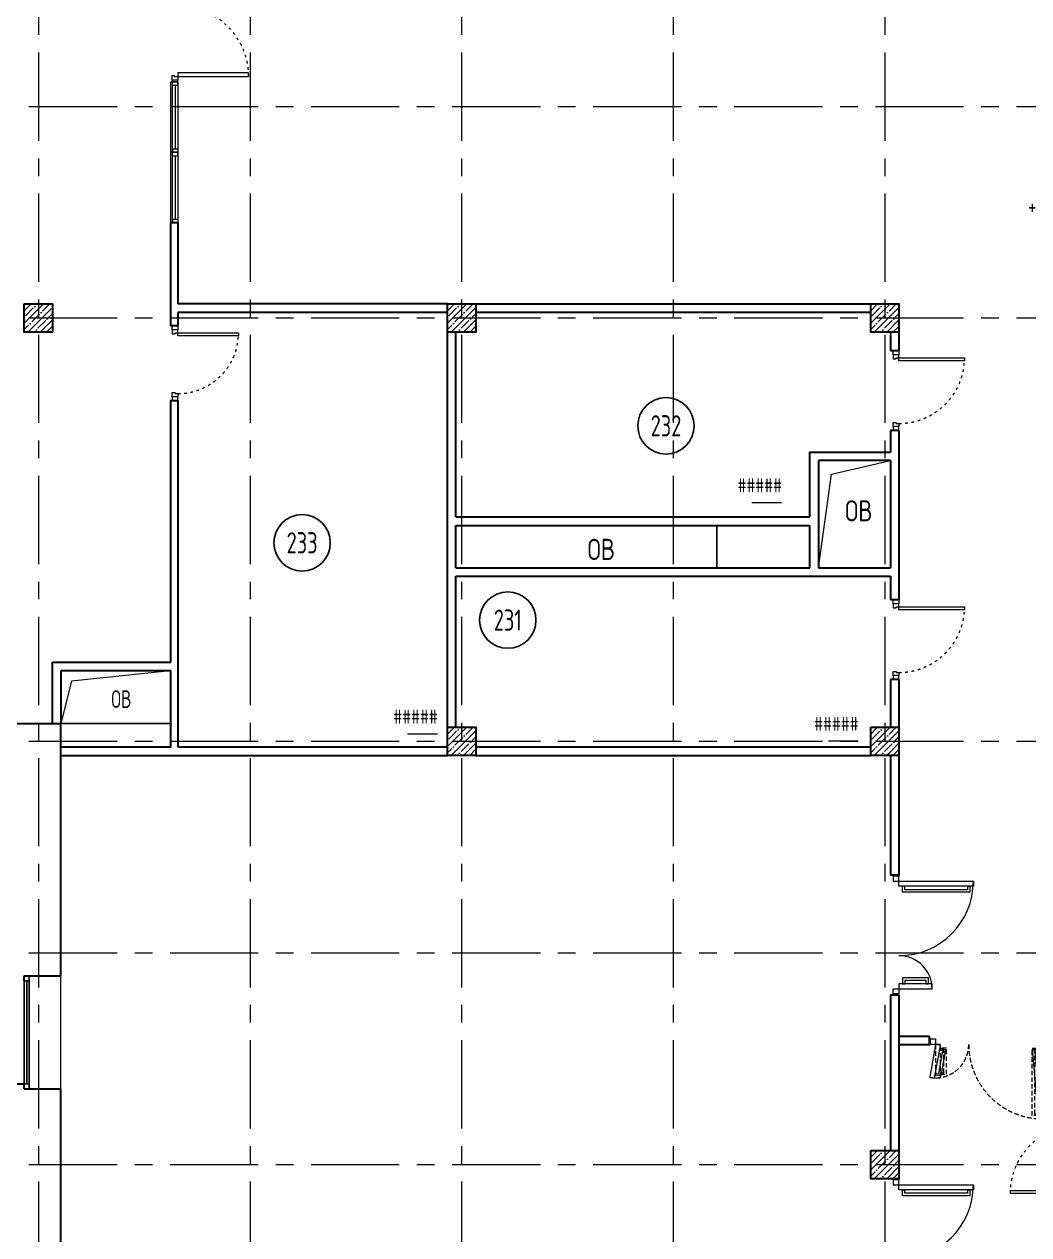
# Model space of a CAD drawing. Header units: millimetres. Extents: x -13407 to 95998, y -2719 to 109387.
# Drawn here: x -631 to 13611, y 44292 to 61451 of the extents above; entities that cross this region are included whole.
import ezdxf
from ezdxf import colors
from ezdxf.entities.mleader import LeaderData, LeaderLine
from ezdxf.enums import TextEntityAlignment as Align
from ezdxf.math import Vec2, Vec3

# ---------------------------------------------------------------- set-up
doc = ezdxf.new("R2010")
doc.units = ezdxf.units.MM
for name, pattern in [('ACAD_ISO03W100', [30, 12, -18]), ('CENTER', [2, 1.25, -0.25, 0.25, -0.25]), ('DASHED', [19.05, 12.7, -6.35])]:
    doc.linetypes.add(name, pattern=pattern)
for name, color, linetype, lineweight in [('АР_Витраж', 4, 'Continuous', 15), ('АР_Двери', 5, 'Continuous', 18), ('АР_Колонны', 5, 'Continuous', 30), ('АР_Колонны Штрих', 250, 'Continuous', 5), ('АР_Маркер экспликации', 239, 'Continuous', 13), ('АР_Номер помещения', 1, 'Continuous', 25), ('АР_Окна', 4, 'Continuous', 0), ('АР_Оси', 193, 'Continuous', 9), ('АР_Отметки', 250, 'Continuous', 15), ('АР_Перегородки витражные', 152, 'Continuous', 13), ('АР_Перегородки газоблок', 165, 'Continuous', 30), ('АР_Помещения_площадь', 19, 'Continuous', 9), ('АР_Сущ Несущая стена', 202, 'Continuous', 30), ('АР_тонкая линия', 250, 'Continuous', 0), ('Эвакуация', 7, 'Continuous', 9)]:
    doc.layers.add(name, color=color, linetype=linetype, lineweight=lineweight)
doc.layers.add('АР_новое окно', color=160, linetype='Continuous')
doc.layers.add('АР_Отверстия', color=251, linetype='Continuous')
doc.styles.add('ICOCPEUR', font='isocpeur.ttf')
doc.styles.add('ISOCPEUR', font='isocpeur.ttf', dxfattribs={"width": 0.7})
doc.styles.get("Standard").update_dxf_attribs({"font": 'arial.ttf'})

# ---------------------------------------------------------------- blocks, each defined once
blk = doc.blocks.new('*U20')
at = {"linetype": 'ByBlock'}
for p, q in [((0, 0), (0, -74)), ((50, 0), (0, 0)), ((0, -74), (0, 0)), ((1000, 0), (0, 0)), ((50, -74), (0, -74)), ((0, -74), (1000, -74)), ((50, 0), (50, -74)), ((950, 0), (50, 0)), ((50, -37), (950, -37)), ((50, -74), (950, -74)), ((950, 0), (1000, 0)), ((950, 0), (950, -74)), ((950, -74), (1000, -74)), ((1000, 0), (1000, -74)), ((1000, -74), (1000, 0))]:
    blk.add_line(p, q, dxfattribs=at)
blk = doc.blocks.new('*U21')
at = {"linetype": 'ByBlock'}
for p, q in [((0, 0), (0, -74)), ((50, 0), (0, 0)), ((0, -74), (0, 0)), ((1000, 0), (0, 0)), ((50, -74), (0, -74)), ((0, -74), (1000, -74)), ((50, 0), (50, -74)), ((950, 0), (50, 0)), ((50, -37), (950, -37)), ((50, -74), (950, -74)), ((950, 0), (1000, 0)), ((950, 0), (950, -74)), ((950, -74), (1000, -74)), ((1000, 0), (1000, -74)), ((1000, -74), (1000, 0))]:
    blk.add_line(p, q, dxfattribs=at)
blk = doc.blocks.new('*U22')
for points in [[(-55, -80), (-55, 0), (-115, 0), (-115, -40), (-100, -40), (-100, -80), (-55, -80)], [(0, 0), (0, -80), (-55, -80), (-55, 0), (0, 0)], [(-1060, 0), (-1060, -80), (-1005, -80), (-1005, 0), (-1060, 0)], [(-1005, -80), (-1005, 0), (-945, 0), (-945, -40), (-960, -40), (-960, -80), (-1005, -80)]]:
    blk.add_lwpolyline(points)
blk.add_lwpolyline([(-100, -80), (-100, -940), (-140, -940), (-140, -80)], close=True)
at = {"linetype": 'ACAD_ISO03W100', "ltscale": 3}
blk.add_arc((-100, -80), 860, 180, 270, dxfattribs=at)
blk = doc.blocks.new('*U232')
for points in [[(-55, -80), (-55, 0), (-115, 0), (-115, -40), (-100, -40), (-100, -80), (-55, -80)], [(0, 0), (0, -80), (-55, -80), (-55, 0), (0, 0)], [(-1130, 0), (-1130, -80), (-1075, -80), (-1075, 0), (-1130, 0)], [(-1075, -80), (-1075, 0), (-1015, 0), (-1015, -40), (-1030, -40), (-1030, -80), (-1075, -80)]]:
    blk.add_lwpolyline(points)
blk.add_lwpolyline([(-100, -80), (-100, -1010), (-140, -1010), (-140, -80)], close=True)
at = {"linetype": 'ACAD_ISO03W100', "ltscale": 3}
blk.add_arc((-100, -80), 930, 180, 270, dxfattribs=at)
blk = doc.blocks.new('*U73')
at = {"layer": 'АР_новое окно', "lineweight": 20}
for p, q in [((0, 1600), (-70, 1600)), ((0, 0), (-70, 0))]:
    blk.add_line(p, q, dxfattribs=at)
at = {"layer": 'АР_новое окно'}
for p, q in [((-70, 1600), (-70, 0)), ((-70, 0), (-70, 1600)), ((0, 1600), (0, 0)), ((0, 1530), (-70, 1530)), ((-35, 1530), (-35, 70)), ((0, 70), (-70, 70))]:
    blk.add_line(p, q, dxfattribs=at)
blk = doc.blocks.new('*U34')
at = {"layer": 'АР_Номер помещения', "color": 7}
blk.add_circle((-16065, 2966), 400, dxfattribs=at)
at = {"layer": 'АР_Помещения_площадь', "color": 7}
blk.add_line((-14147, 255), (-14570, 255), dxfattribs=at)
at = {"color": 7, "style": 'ISOCPEUR', "width": 0.7, "flags": 1}
blk.add_attdef('КАТЕГОРИЯ', (-499, -2092), '', height=250, dxfattribs=at)
at = {"layer": 'АР_Номер помещения', "color": 7, "style": 'ISOCPEUR', "width": 0.7}
blk.add_attdef('НОМЕР_ПОМЕЩЕНИЯ', text='', height=300, dxfattribs=at).set_placement((-16065, 2966), align=Align.MIDDLE_CENTER)
at = {"layer": 'АР_Помещения_площадь', "color": 7, "lineweight": 30, "width": 0.7, "flags": 104}
blk.add_attdef('ИМЯ_ПОМЕЩЕНИЯ', text='', height=100, dxfattribs=at).set_placement((158, 1217), align=Align.MIDDLE_CENTER)
at = {"layer": 'АР_Помещения_площадь', "color": 7, "style": 'ISOCPEUR', "width": 0.7}
blk.add_attdef('ПЛОЩАДЬ_ПОМЕЩЕНИЯ', text='', height=200, dxfattribs=at).set_placement((-14142, 502), align=Align.MIDDLE_RIGHT)
blk = doc.blocks.new('*U30')
at = {"layer": 'АР_Номер помещения', "color": 7}
blk.add_circle((-14752, 1428), 400, dxfattribs=at)
at = {"layer": 'АР_Помещения_площадь', "color": 7}
blk.add_line((-13113, 338), (-13536, 338), dxfattribs=at)
at = {"color": 7, "style": 'ISOCPEUR', "width": 0.7, "flags": 1}
blk.add_attdef('КАТЕГОРИЯ', (-499, -2092), '', height=250, dxfattribs=at)
at = {"layer": 'АР_Номер помещения', "color": 7, "style": 'ISOCPEUR', "width": 0.7}
blk.add_attdef('НОМЕР_ПОМЕЩЕНИЯ', text='', height=300, dxfattribs=at).set_placement((-14752, 1428), align=Align.MIDDLE_CENTER)
at = {"layer": 'АР_Помещения_площадь', "color": 7, "lineweight": 30, "width": 0.7, "flags": 104}
blk.add_attdef('ИМЯ_ПОМЕЩЕНИЯ', text='', height=100, dxfattribs=at).set_placement((158, 1217), align=Align.MIDDLE_CENTER)
at = {"layer": 'АР_Помещения_площадь', "color": 7, "style": 'ISOCPEUR', "width": 0.7}
blk.add_attdef('ПЛОЩАДЬ_ПОМЕЩЕНИЯ', text='', height=200, dxfattribs=at).set_placement((-13108, 584), align=Align.MIDDLE_RIGHT)
blk = doc.blocks.new('*U31')
at = {"layer": 'АР_Номер помещения', "color": 7}
blk.add_circle((-17425, 1871), 400, dxfattribs=at)
at = {"layer": 'АР_Помещения_площадь', "color": 7}
blk.add_line((-12458, 153), (-12880, 153), dxfattribs=at)
at = {"color": 7, "style": 'ISOCPEUR', "width": 0.7, "flags": 1}
blk.add_attdef('КАТЕГОРИЯ', (-499, -2092), '', height=250, dxfattribs=at)
at = {"layer": 'АР_Номер помещения', "color": 7, "style": 'ISOCPEUR', "width": 0.7}
blk.add_attdef('НОМЕР_ПОМЕЩЕНИЯ', text='', height=300, dxfattribs=at).set_placement((-17425, 1871), align=Align.MIDDLE_CENTER)
at = {"layer": 'АР_Помещения_площадь', "color": 7, "lineweight": 30, "width": 0.7, "flags": 104}
blk.add_attdef('ИМЯ_ПОМЕЩЕНИЯ', text='', height=100, dxfattribs=at).set_placement((158, 1217), align=Align.MIDDLE_CENTER)
at = {"layer": 'АР_Помещения_площадь', "color": 7, "style": 'ISOCPEUR', "width": 0.7}
blk.add_attdef('ПЛОЩАДЬ_ПОМЕЩЕНИЯ', text='', height=200, dxfattribs=at).set_placement((-12453, 399), align=Align.MIDDLE_RIGHT)
blk = doc.blocks.new('1700-3')
for p, q in [((-416, 1465), (-422, 1430)), ((-90, 1407), (-96, 1373))]:
    blk.add_line(p, q)
at = {"linetype": 'DASHED', "ltscale": 5}
for p, q in [((-991, 20), (-994, 55)), ((-80, 100), (-83, 135))]:
    blk.add_line(p, q, dxfattribs=at)
for points in [[(-476, 1526), (-12, 1444), (0, 1513), (-464, 1595)], [(0, -13), (-1051, -105), (-1057, -35), (-6, 57)]]:
    blk.add_lwpolyline(points, close=True)
for points in [[(80, 1600), (0, 1600), (0, 1583), (80, 1583), (80, 1600)], [(0, 1583), (80, 1583), (80, 1513), (50, 1513), (50, 1513), (0, 1513), (0, 1583)], [(-392, 1511), (-427, 1517), (-441, 1434), (-76, 1369), (-61, 1453), (-96, 1459)], [(-407, 1514), (-416, 1465), (-90, 1407), (-81, 1456)], [(-972, -28), (-1007, -31), (-1014, 54), (-63, 137), (-56, 52), (-91, 49)], [(-987, -29), (-991, 20), (-80, 100), (-76, 50)], [(0, -83), (80, -83), (80, -13), (50, -13), (50, -13), (0, -13), (0, -83)], [(80, -100), (0, -100), (0, -83), (80, -83), (80, -100)]]:
    blk.add_lwpolyline(points)
for points in [[(-471, 1443), (0, 1443), (0, 1513), (-471, 1513)], [(0, -13), (-1055, -13), (-1055, 57), (0, 57)]]:
    blk.add_lwpolyline(points, close=True, dxfattribs=at)
for points in [[(-386, 1443), (-421, 1443), (-421, 1358), (-50, 1358), (-50, 1443), (-85, 1443)], [(-401, 1443), (-401, 1393), (-70, 1393), (-70, 1443)], [(-970, 57), (-1005, 57), (-1005, 142), (-50, 142), (-50, 57), (-85, 57)], [(-985, 57), (-985, 107), (-70, 107), (-70, 57)]]:
    blk.add_lwpolyline(points, dxfattribs=at)
for centre, radius, start, end in [((0, 1513), 471, 170, 270), ((0, -13), 1055, 90, 181.2023)]:
    blk.add_arc(centre, radius, start, end, dxfattribs=at)
blk = doc.blocks.new('_DotSmall')
at = {"color": 0, "linetype": 'ByBlock', "const_width": 0.5}
blk.add_lwpolyline([(-0.0625, 0, 1), (0.0625, 0, 1)], format="xyb", close=True, dxfattribs=at)
blk = doc.blocks.new('Полуторная_на лестницу')
for points in [[(75, 80), (75, 1080), (125, 1080), (125, 80)], [(1375, 430), (1375, 80), (1425, 80), (1425, 430)]]:
    blk.add_lwpolyline(points, close=True)
for points in [[(0, 0), (0, 80), (20, 80), (20, 0), (0, 0)], [(20, 80), (20, 0), (90, 0), (90, 30), (75, 30), (75, 80), (20, 80)], [(1480, 80), (1480, 0), (1410, 0), (1410, 30), (1425, 30), (1425, 80), (1480, 80)], [(1500, 0), (1500, 80), (1480, 80), (1480, 0), (1500, 0)]]:
    blk.add_lwpolyline(points)
at = {"linetype": 'ACAD_ISO03W100', "ltscale": 3}
for centre, radius, start, end in [((75, 80), 1000, 0, 90), ((1465, 40), 392, 95.9075, 174.0925)]:
    blk.add_arc(centre, radius, start, end, dxfattribs=at)
blk = doc.blocks.new('1700-2')
for points in [[(80, 1600), (0, 1600), (0, 1583), (80, 1583), (80, 1600)], [(0, 1583), (80, 1583), (80, 1513), (50, 1513), (50, 1513), (0, 1513), (0, 1583)], [(-386, 1443), (-421, 1443), (-421, 1358), (-50, 1358), (-50, 1443), (-85, 1443)], [(-386, 1443), (-386, 1393), (-85, 1393), (-85, 1443)], [(-970, 57), (-1005, 57), (-1005, 142), (-50, 142), (-50, 57), (-85, 57)], [(-970, 57), (-970, 107), (-85, 107), (-85, 57)], [(0, -83), (80, -83), (80, -13), (50, -13), (50, -13), (0, -13), (0, -83)], [(80, -100), (0, -100), (0, -83), (80, -83), (80, -100)]]:
    blk.add_lwpolyline(points)
for points in [[(-471, 1443), (0, 1443), (0, 1513), (-471, 1513)], [(0, -13), (-1055, -13), (-1055, 57), (0, 57)]]:
    blk.add_lwpolyline(points, close=True)
for centre, radius, start, end in [((0, 1513), 471, 180, 270), ((0, -13), 1055, 90, 180)]:
    blk.add_arc(centre, radius, start, end)
blk = doc.blocks.new('*U278')
for points in [[(0, 0), (0, -80), (55, -80), (55, 0), (0, 0)], [(55, -80), (55, 0), (115, 0), (115, -40), (100, -40), (100, -80), (55, -80)], [(1115, -80), (1115, 0), (1055, 0), (1055, -40), (1070, -40), (1070, -80), (1115, -80)], [(1170, 0), (1170, -80), (1115, -80), (1115, 0), (1170, 0)]]:
    blk.add_lwpolyline(points)
blk.add_lwpolyline([(100, -80), (100, -1050), (140, -1050), (140, -80)], close=True)
at = {"linetype": 'ACAD_ISO03W100', "ltscale": 3}
blk.add_arc((100, -80), 970, 270, 0, dxfattribs=at)

msp = doc.modelspace()

# ---------------------------------------------------------------- hatches: boundary and pattern name
at = {"layer": 'АР_Колонны Штрих', "ltscale": 100}
h = msp.add_hatch(dxfattribs=at)
h.set_pattern_fill('ANSI35', color=256, scale=500)
h.set_pattern_definition([(45, (-957682.16, 97358.67), (-88.388348, 88.388348), []), (45, (-957593.77, 97358.67), (-88.388348, 88.388348), [156.25, -31.25, 0, -31.25])])
h.paths.add_polyline_path([(-230.1, 57487.2), (-630.1, 57487.2), (-630.1, 57087.2), (-230.1, 57087.2)])
h = msp.add_hatch(dxfattribs=at)
h.set_pattern_fill('ANSI35', color=256, scale=500)
h.set_pattern_definition([(45, (-951682.16, 97358.67), (-88.388348, 88.388348), []), (45, (-951593.77, 97358.67), (-88.388348, 88.388348), [156.25, -31.25, 0, -31.25])])
h.paths.add_polyline_path([(5769.9, 57487.2), (5369.9, 57487.2), (5369.9, 57087.2), (5769.9, 57087.2)])
h = msp.add_hatch(dxfattribs=at)
h.set_pattern_fill('ANSI35', color=256, scale=500)
h.set_pattern_definition([(45, (-945682.16, 97358.67), (-88.388348, 88.388348), []), (45, (-945593.77, 97358.67), (-88.388348, 88.388348), [156.25, -31.25, 0, -31.25])])
h.paths.add_polyline_path([(11769.9, 57487.2), (11369.9, 57487.2), (11369.9, 57087.2), (11769.9, 57087.2)])
h = msp.add_hatch(dxfattribs=at)
h.set_pattern_fill('ANSI35', color=256, scale=500)
h.set_pattern_definition([(45, (-951682.16, 91358.67), (-88.388348, 88.388348), []), (45, (-951593.77, 91358.67), (-88.388348, 88.388348), [156.25, -31.25, 0, -31.25])])
h.paths.add_polyline_path([(5769.9, 51487.2), (5369.9, 51487.2), (5369.9, 51087.2), (5769.9, 51087.2)])
h = msp.add_hatch(dxfattribs=at)
h.set_pattern_fill('ANSI35', color=256, scale=500)
h.set_pattern_definition([(45, (-945682.16, 91358.67), (-88.388348, 88.388348), []), (45, (-945593.77, 91358.67), (-88.388348, 88.388348), [156.25, -31.25, 0, -31.25])])
h.paths.add_polyline_path([(11769.9, 51487.2), (11369.9, 51487.2), (11369.9, 51087.2), (11769.9, 51087.2)])
h = msp.add_hatch(dxfattribs=at)
h.set_pattern_fill('ANSI35', color=256, scale=500)
h.set_pattern_definition([(45, (-945682.16, 85358.67), (-88.388348, 88.388348), []), (45, (-945593.77, 85358.67), (-88.388348, 88.388348), [156.25, -31.25, 0, -31.25])])
h.paths.add_polyline_path([(11769.9, 45487.2), (11369.9, 45487.2), (11369.9, 45087.2), (11769.9, 45087.2)])

# ---------------------------------------------------------------- linework, layer by layer
at = {"layer": 'АР_Колонны', "ltscale": 100}
for points in [[(-630.1, 57487.2), (-230.1, 57487.2), (-230.1, 57087.2), (-630.1, 57087.2)], [(5369.9, 57487.2), (5769.9, 57487.2), (5769.9, 57087.2), (5369.9, 57087.2)], [(11369.9, 57487.2), (11769.9, 57487.2), (11769.9, 57087.2), (11369.9, 57087.2)], [(5369.9, 51487.2), (5769.9, 51487.2), (5769.9, 51087.2), (5369.9, 51087.2)], [(11369.9, 51487.2), (11769.9, 51487.2), (11769.9, 51087.2), (11369.9, 51087.2)], [(11369.9, 45487.2), (11769.9, 45487.2), (11769.9, 45087.2), (11369.9, 45087.2)]]:
    msp.add_lwpolyline(points, close=True, dxfattribs=at)
at = {"layer": 'АР_Окна', "lineweight": 15, "ltscale": 100}
msp.add_line((-110.2, 46361.9), (-110.2, 47961.9), dxfattribs=at)
at = {"layer": 'АР_Оси', "linetype": 'CENTER', "ltscale": 1000}
for p, q in [((-430.1, 79049.7), (-430.1, 23317.3)), ((2569.9, 79049.7), (2569.9, 23317.3)), ((5569.9, 79049.7), (5569.9, 23317.3)), ((8569.9, 79049.7), (8569.9, 23317.3)), ((11569.9, 79049.7), (11569.9, 23317.3)), ((-12563.8, 60287.2), (70614.6, 60287.2)), ((-12563.8, 57287.2), (70614.6, 57287.2)), ((-12563.8, 51287.2), (70614.6, 51287.2)), ((-12563.8, 48287.2), (70614.6, 48287.2)), ((-12563.8, 45287.2), (70614.6, 45287.2))]:
    msp.add_line(p, q, dxfattribs=at)
at = {"layer": 'АР_Перегородки газоблок', "ltscale": 100}
for p, q in [((12201.4, 46988.1), (12201.4, 47108.1)), ((11769.9, 46988.1), (12201.4, 46988.1))]:
    msp.add_line(p, q, dxfattribs=at)
for points in [[(1547, 58636.6), (1445.7, 58636.7)], [(1547, 57175.4), (1446, 57175.4), (1445.7, 58636.7)], [(1548, 58636.6), (1547, 57487.2)], [(5369.9, 57487.2), (1547, 57487.2)], [(5769.9, 57487.2), (11369.9, 57487.2)], [(1547, 57367.2), (1547, 57175.4)], [(5369.9, 57367.2), (1547, 57367.2)], [(11369.9, 57367.2), (5769.9, 57367.2)], [(5369.9, 51487.2), (5369.9, 57087.2)], [(5489.9, 54467.7), (5489.9, 57087.2)], [(11649.9, 57087.2), (11649.9, 56822.3)], [(11769.9, 57087.2), (11769.9, 56822.3)], [(11769.9, 56822.3), (11649.9, 56822.3)], [(1445.9, 52407.2), (1446.2, 56115.4), (1547, 56115.4)], [(1547, 56115.4), (1547, 51207.2)], [(11649.9, 55692.3), (11649.9, 55387.6)], [(11769.9, 55692.3), (11649.9, 55692.3)], [(11769.9, 55692.3), (11769.9, 53292.9)], [(10507.6, 54467.7), (10507.6, 55387.6), (11649.9, 55387.6)], [(11649.9, 55267.6), (10630.5, 55267.6)], [(10630.5, 55267.6), (10630.5, 53747.7)], [(11649.9, 55267.6), (11649.9, 53747.7)], [(5489.9, 54467.7), (10507.6, 54467.7)], [(5489.9, 54347.7), (10507.6, 54347.7)], [(5489.9, 53747.7), (5489.9, 54347.7)], [(7036.4, 54347.7), (8910.5, 54347.7)], [(10507.6, 53747.7), (10507.6, 54347.7)], [(5489.9, 53747.7), (10507.6, 53747.7)], [(10630.5, 53747.7), (10646.1, 53747.7)], [(10630.5, 53747.7), (11649.9, 53747.7)], [(5489.9, 53627.7), (10543.9, 53627.7)], [(5489.9, 51487.2), (5489.9, 53627.7)], [(10510.5, 53627.7), (10510.5, 53627.7)], [(10510.5, 53627.7), (11649.9, 53627.7)], [(11649.9, 53627.7), (11649.9, 53292.9)], [(11769.9, 53292.9), (11649.9, 53292.9)], [(-230.2, 51537.2), (-231.3, 52407.2)], [(-231.3, 52407.2), (1445.9, 52407.2)], [(-111.3, 52287.2), (-110.2, 51537.2)], [(1447, 52287.2), (-111.3, 52287.2)], [(-110.2, 51207.2), (1447, 51207.2), (1447, 52287.2)], [(11649.9, 52162.9), (11649.9, 51487.2)], [(11769.9, 52162.9), (11649.9, 52162.9)], [(11769.9, 52162.9), (11769.9, 51487.2)], [(1547, 51207.2), (5369.9, 51207.2)], [(5769.9, 51207.2), (11369.9, 51207.2)], [(-110.2, 51087.2), (5369.9, 51087.2)], [(5769.9, 51087.2), (11369.9, 51087.2)], [(11649.9, 51087.2), (11649.9, 49389.2)], [(11769.9, 51087.2), (11769.9, 49389.2)], [(11769.9, 49389.2), (11649.9, 49389.2)], [(11649.9, 47689.2), (11649.9, 45487.2)], [(11769.9, 47689.2), (11649.9, 47689.2)], [(11769.9, 47689.2), (11769.9, 45487.2)], [(11769.9, 47108.1), (12201.4, 47108.1)]]:
    msp.add_lwpolyline(points, dxfattribs=at)
at = {"layer": 'АР_Сущ Несущая стена', "ltscale": 100}
for p, q in [((-6180.1, 51537.2), (-110.2, 51537.2)), ((-110.2, 47961.9), (-110.2, 51537.2)), ((-631.3, 47961.9), (-110.2, 47961.9)), ((-631.3, 47896.9), (-631.3, 47961.9)), ((-631.3, 46426.9), (-750.2, 46426.9)), ((-631.3, 46361.9), (-631.3, 46426.9)), ((-631.3, 46361.9), (-110.2, 46361.9)), ((-110.2, 43657.2), (-110.2, 46361.9))]:
    msp.add_line(p, q, dxfattribs=at)
at = {"layer": 'АР_Сущ Несущая стена', "color": 4, "lineweight": 15, "ltscale": 100}
msp.add_line((-631.3, 46361.9), (-631.3, 47961.9), dxfattribs=at)
at = {"layer": 'АР_тонкая линия', "color": 18, "ltscale": 100, "true_color": 0x000000}
for points in [[(1445.7, 58636.7), (1445.7, 60636.6), (1493, 60636.6)], [(1493, 59636.6), (1445.7, 59636.6)], [(10630.5, 53747.7), (10813.9, 55073.3), (11649.9, 55267.6)]]:
    msp.add_lwpolyline(points, dxfattribs=at)
at = {"layer": 'Эвакуация', "lineweight": 18}
for p, q in [((5489.9, 54347.7), (5489.9, 53747.7)), ((5489.9, 54347.7), (5489.9, 53747.7)), ((9189.9, 54347.7), (5489.9, 54347.7)), ((9189.9, 53747.7), (9189.9, 54347.7)), ((-110.2, 52287.2), (-110.2, 51537.2)), ((-110.2, 52287.2), (-110.2, 51537.2)), ((1447, 52287.2), (-110.2, 52287.2)), ((1439.8, 52287.2), (39.8, 52137.2)), ((39.8, 52137.2), (-110.2, 51537.2)), ((-110.2, 51537.2), (1439.8, 51537.2)), ((-110.2, 51537.2), (1447, 51537.2))]:
    msp.add_line(p, q, dxfattribs=at)
at = {"layer": 'Эвакуация'}
for p, q in [((5489.9, 54347.7), (9189.9, 54347.7)), ((5489.9, 53747.7), (5489.9, 54347.7)), ((9189.9, 54347.7), (9189.9, 53747.7)), ((-110.2, 52287.2), (1447, 52287.2)), ((-110.2, 51537.2), (-110.2, 52287.2)), ((1439.8, 51537.2), (-110.2, 51537.2))]:
    msp.add_line(p, q, dxfattribs=at)

# ---------------------------------------------------------------- block references
at = {"layer": 'АР_Витраж', "ltscale": 100, "xscale": -1, "rotation": 90.00015196563416}
for name, p in [('*U20', (1473, 60636.6)), ('*U21', (1473, 59636.6))]:
    msp.add_blockref(name, p, dxfattribs=at)
at = {"layer": 'АР_Двери', "xscale": -1, "rotation": 270}
for name, p in [('Полуторная_на лестницу', (1467, 60636.6)), ('*U278', (14399.8, 44778.6))]:
    msp.add_blockref(name, p, dxfattribs=at)
at = {"layer": 'АР_Двери', "rotation": 90.00000000000001}
for name, p in [('*U22', (1467, 57175.4)), ('*U232', (11689.9, 56822.3)), ('*U232', (11689.9, 53292.9))]:
    msp.add_blockref(name, p, dxfattribs=at)
at = {"layer": 'АР_Двери', "lineweight": 30, "ltscale": 100, "rotation": 180}
for p in [(11769.9, 49290.1), (11769.9, 44987.2)]:
    msp.add_blockref('1700-2', p, dxfattribs=at)
at = {"layer": 'АР_Маркер экспликации'}
ref = msp.add_blockref('*U30', (23219.4, 54331.2), dxfattribs=at)
ref.add_attrib('НОМЕР_ПОМЕЩЕНИЯ', '232', dxfattribs={"layer": 'АР_Номер помещения', "color": 7, "height": 300, "style": 'ISOCPEUR', "width": 0.7}).set_placement((8467.2, 55759), align=Align.MIDDLE_CENTER)
ref.add_attrib('ПЛОЩАДЬ_ПОМЕЩЕНИЯ', '#####', dxfattribs={"layer": 'АР_Помещения_площадь', "color": 7, "height": 200, "style": 'ISOCPEUR', "width": 0.7}).set_placement((10111.1, 54915.3), align=Align.MIDDLE_RIGHT)
ref = msp.add_blockref('*U34', (19373.4, 51134.3), dxfattribs=at)
ref.add_attrib('НОМЕР_ПОМЕЩЕНИЯ', '233', dxfattribs={"layer": 'АР_Номер помещения', "color": 7, "height": 300, "style": 'ISOCPEUR', "width": 0.7}).set_placement((3308.7, 54100.5), align=Align.MIDDLE_CENTER)
ref.add_attrib('ПЛОЩАДЬ_ПОМЕЩЕНИЯ', '#####', dxfattribs={"layer": 'АР_Помещения_площадь', "color": 7, "height": 200, "style": 'ISOCPEUR', "width": 0.7}).set_placement((5231.1, 51635.9), align=Align.MIDDLE_RIGHT)
ref = msp.add_blockref('*U31', (23649.4, 51134.3), dxfattribs=at)
ref.add_attrib('НОМЕР_ПОМЕЩЕНИЯ', '231', dxfattribs={"layer": 'АР_Номер помещения', "color": 7, "height": 300, "style": 'ISOCPEUR', "width": 0.7}).set_placement((6224.5, 53005.1), align=Align.MIDDLE_CENTER)
ref.add_attrib('ПЛОЩАДЬ_ПОМЕЩЕНИЯ', '#####', dxfattribs={"layer": 'АР_Помещения_площадь', "color": 7, "height": 200, "style": 'ISOCPEUR', "width": 0.7}).set_placement((11196.6, 51533.7), align=Align.MIDDLE_RIGHT)
at = {"layer": 'АР_новое окно', "xscale": -1, "rotation": 180}
msp.add_blockref('*U73', (-561.3, 47961.9), dxfattribs=at)
at = {"layer": 'АР_Перегородки витражные', "rotation": 89.99999999999999}
msp.add_blockref('1700-3', (13801.4, 46988.1), dxfattribs=at)

# ---------------------------------------------------------------- texts
at = {"layer": 'АР_Отверстия', "ltscale": 100, "attachment_point": 5, "line_spacing_factor": 0.7, "style": 'ICOCPEUR'}
for s, insert, char_height in [('\\A1;{\\W0.8;ОВ}', (11199.9, 54554), 300), ('\\A1;{\\W0.8;ОВ}', (7549.6, 54006.8), 300), ('\\A1;{\\W0.7;ОВ}', (745.2, 51885.5), 250)]:
    msp.add_mtext(s, dxfattribs=dict(at, insert=insert, char_height=char_height))

# ---------------------------------------------------------------- leaders
at = {"layer": 'АР_Отметки'}
ml = msp.add_multileader_mtext('Standard', dxfattribs=at)
ml.set_content('Л.4', color=256, style='ISOCPEUR')
ml.set_leader_properties(color=256, linetype='Continuous', lineweight=-1)
ml.set_arrow_properties(name='DOTSMALL')
ml.build(insert=Vec2(0, 0))
ml.multileader.update_dxf_attribs({"has_text_frame": 1, "text_left_attachment_type": 4, "text_right_attachment_type": 4, "dogleg_length": 100, "arrow_head_size": 180})
ctx = ml.context
ctx.base_point, ctx.char_height, ctx.arrow_head_size, ctx.landing_gap_size, ctx.plane_origin = Vec3(24105, 74801.7), 250, 180, 50, Vec3(52223.5, 62665)
ctx.left_attachment, ctx.right_attachment = 4, 4
notes = []
notes.append((ctx, [(0, (0, 0, 0), (0, 0), (1, 0), 1, [])]))
ctx.mtext.insert, ctx.mtext.width, ctx.mtext.line_spacing_style, ctx.mtext.flow_direction = Vec3(24155, 75135.1), 852.697, 2, 5
ml = msp.add_multileader_mtext('Standard', dxfattribs=at)
ml.set_content('+4,200', color=256, style='ISOCPEUR')
ml.set_leader_properties(color=256, linetype='Continuous', lineweight=-1)
ml.set_arrow_properties(name='DOTSMALL')
ml.build(insert=Vec2(0, 0))
ml.multileader.update_dxf_attribs({"has_text_frame": 1, "text_left_attachment_type": 4, "text_right_attachment_type": 4, "dogleg_length": 100, "arrow_head_size": 180})
ctx = ml.context
ctx.base_point, ctx.char_height, ctx.arrow_head_size, ctx.landing_gap_size, ctx.plane_origin = Vec3(29759, 73421.5), 250, 180, 50, Vec3(29677.6, 72154)
ctx.left_attachment, ctx.right_attachment = 4, 4
notes.append((ctx, [(0, (0, 0, 0), (0, 0), (1, 0), 1, [])]))
ctx.mtext.insert, ctx.mtext.width, ctx.mtext.line_spacing_style, ctx.mtext.flow_direction = Vec3(29809, 73754.8), 852.697, 2, 5
ml = msp.add_multileader_mtext('Standard', dxfattribs=at)
ml.set_content('+2,850', color=256, style='ISOCPEUR')
ml.set_leader_properties(color=256, linetype='Continuous', lineweight=-1)
ml.set_arrow_properties(name='DOTSMALL')
ml.build(insert=Vec2(0, 0))
ml.multileader.update_dxf_attribs({"has_text_frame": 1, "text_left_attachment_type": 4, "text_right_attachment_type": 4, "dogleg_length": 100, "arrow_head_size": 180})
ctx = ml.context
ctx.base_point, ctx.char_height, ctx.arrow_head_size, ctx.landing_gap_size, ctx.plane_origin = Vec3(23981.1, 72724.2), 250, 180, 50, Vec3(24541, 73663.5)
ctx.left_attachment, ctx.right_attachment = 4, 4
notes.append((ctx, [(0, (0, 0, 0), (0, 0), (1, 0), 1, [])]))
ctx.mtext.insert, ctx.mtext.width, ctx.mtext.line_spacing_style, ctx.mtext.flow_direction = Vec3(24031.1, 73057.5), 852.697, 2, 5
ml = msp.add_multileader_mtext('Standard', dxfattribs=at)
ml.set_content('+2,100', color=256, style='ISOCPEUR')
ml.set_leader_properties(color=256, linetype='Continuous', lineweight=-1)
ml.set_arrow_properties(name='DOTSMALL')
ml.build(insert=Vec2(0, 0))
ml.multileader.update_dxf_attribs({"has_text_frame": 1, "text_left_attachment_type": 4, "text_right_attachment_type": 4, "dogleg_length": 100, "arrow_head_size": 180})
ctx = ml.context
ctx.base_point, ctx.char_height, ctx.arrow_head_size, ctx.landing_gap_size, ctx.plane_origin = Vec3(55581.7, 70947), 250, 180, 50, Vec3(49822.1, 65161.6)
ctx.left_attachment, ctx.right_attachment = 4, 4
notes.append((ctx, [(0, (0, 0, 0), (0, 0), (1, 0), 1, [])]))
ctx.mtext.insert, ctx.mtext.width, ctx.mtext.line_spacing_style, ctx.mtext.flow_direction = Vec3(55631.7, 71280.3), 852.697, 2, 5
ml = msp.add_multileader_mtext('Standard', dxfattribs=at)
ml.set_content('Л.5', color=256, style='ISOCPEUR')
ml.set_leader_properties(color=256, linetype='Continuous', lineweight=-1)
ml.set_arrow_properties(name='DOTSMALL')
ml.build(insert=Vec2(0, 0))
ml.multileader.update_dxf_attribs({"has_text_frame": 1, "text_left_attachment_type": 4, "text_right_attachment_type": 4, "dogleg_length": 100, "arrow_head_size": 180})
ctx = ml.context
ctx.base_point, ctx.char_height, ctx.arrow_head_size, ctx.landing_gap_size, ctx.plane_origin = Vec3(54054.2, 70700.7), 250, 180, 50, Vec3(79808.7, 56971.3)
ctx.left_attachment, ctx.right_attachment = 4, 4
notes.append((ctx, [(0, (0, 0, 0), (0, 0), (1, 0), 1, [])]))
ctx.mtext.insert, ctx.mtext.width, ctx.mtext.line_spacing_style, ctx.mtext.flow_direction = Vec3(54104.2, 71034), 852.697, 2, 5
ml = msp.add_multileader_mtext('Standard', dxfattribs=at)
ml.set_content('+4,200', color=256, style='ISOCPEUR')
ml.set_leader_properties(color=256, linetype='Continuous', lineweight=-1)
ml.set_arrow_properties(name='DOTSMALL')
ml.build(insert=Vec2(0, 0))
ml.multileader.update_dxf_attribs({"has_text_frame": 1, "text_left_attachment_type": 4, "text_right_attachment_type": 4, "dogleg_length": 100, "arrow_head_size": 180})
ctx = ml.context
ctx.base_point, ctx.char_height, ctx.arrow_head_size, ctx.landing_gap_size, ctx.plane_origin = Vec3(25913.8, 67369.3), 250, 180, 50, Vec3(25832.4, 66101.8)
ctx.left_attachment, ctx.right_attachment = 4, 4
notes.append((ctx, [(0, (0, 0, 0), (0, 0), (1, 0), 1, [])]))
ctx.mtext.insert, ctx.mtext.width, ctx.mtext.line_spacing_style, ctx.mtext.flow_direction = Vec3(25963.8, 67702.7), 852.697, 2, 5
ml = msp.add_multileader_mtext('Standard', dxfattribs=at)
ml.set_content('+4,200', color=256, style='ISOCPEUR')
ml.set_leader_properties(color=256, linetype='Continuous', lineweight=-1)
ml.set_arrow_properties(name='DOTSMALL')
ml.build(insert=Vec2(0, 0))
ml.multileader.update_dxf_attribs({"has_text_frame": 1, "text_left_attachment_type": 4, "text_right_attachment_type": 4, "dogleg_length": 100, "arrow_head_size": 180})
ctx = ml.context
ctx.base_point, ctx.char_height, ctx.arrow_head_size, ctx.landing_gap_size, ctx.plane_origin = Vec3(55040.2, 64919.7), 250, 180, 50, Vec3(54958.8, 63652.1)
ctx.left_attachment, ctx.right_attachment = 4, 4
notes.append((ctx, [(0, (0, 0, 0), (0, 0), (1, 0), 1, [])]))
ctx.mtext.insert, ctx.mtext.width, ctx.mtext.line_spacing_style, ctx.mtext.flow_direction = Vec3(55090.2, 65253), 852.697, 2, 5
ml = msp.add_multileader_mtext('Standard', dxfattribs=at)
ml.set_content('+4,200', color=256, style='ISOCPEUR')
ml.set_leader_properties(color=256, linetype='Continuous', lineweight=-1)
ml.set_arrow_properties(name='DOTSMALL')
ml.build(insert=Vec2(0, 0))
ml.multileader.update_dxf_attribs({"has_text_frame": 1, "text_left_attachment_type": 4, "text_right_attachment_type": 4, "dogleg_length": 100, "arrow_head_size": 180})
ctx = ml.context
ctx.base_point, ctx.char_height, ctx.arrow_head_size, ctx.landing_gap_size, ctx.plane_origin = Vec3(13549.7, 58666.1), 250, 180, 50, Vec3(13468.3, 57398.6)
ctx.left_attachment, ctx.right_attachment = 4, 4
notes.append((ctx, [(0, (0, 0, 0), (0, 0), (1, 0), 1, [])]))
ctx.mtext.insert, ctx.mtext.width, ctx.mtext.line_spacing_style, ctx.mtext.flow_direction = Vec3(13599.7, 58999.5), 852.697, 2, 5
for ctx, leaders in notes:
    for number, flags, end, landing, length, lines in leaders:
        leader = LeaderData()
        leader.index, (leader.has_last_leader_line, leader.has_dogleg_vector, leader.attachment_direction) = number, flags
        leader.last_leader_point, leader.dogleg_vector, leader.dogleg_length = Vec3(end), Vec3(landing), length
        for number, points, colour, breaks in lines:
            line = LeaderLine()
            line.index, line.vertices, line.color, line.breaks = number, Vec3.list(points), colors.encode_raw_color(colour), breaks
            leader.lines.append(line)
        ctx.leaders.append(leader)

doc.saveas('drawing.dxf')
